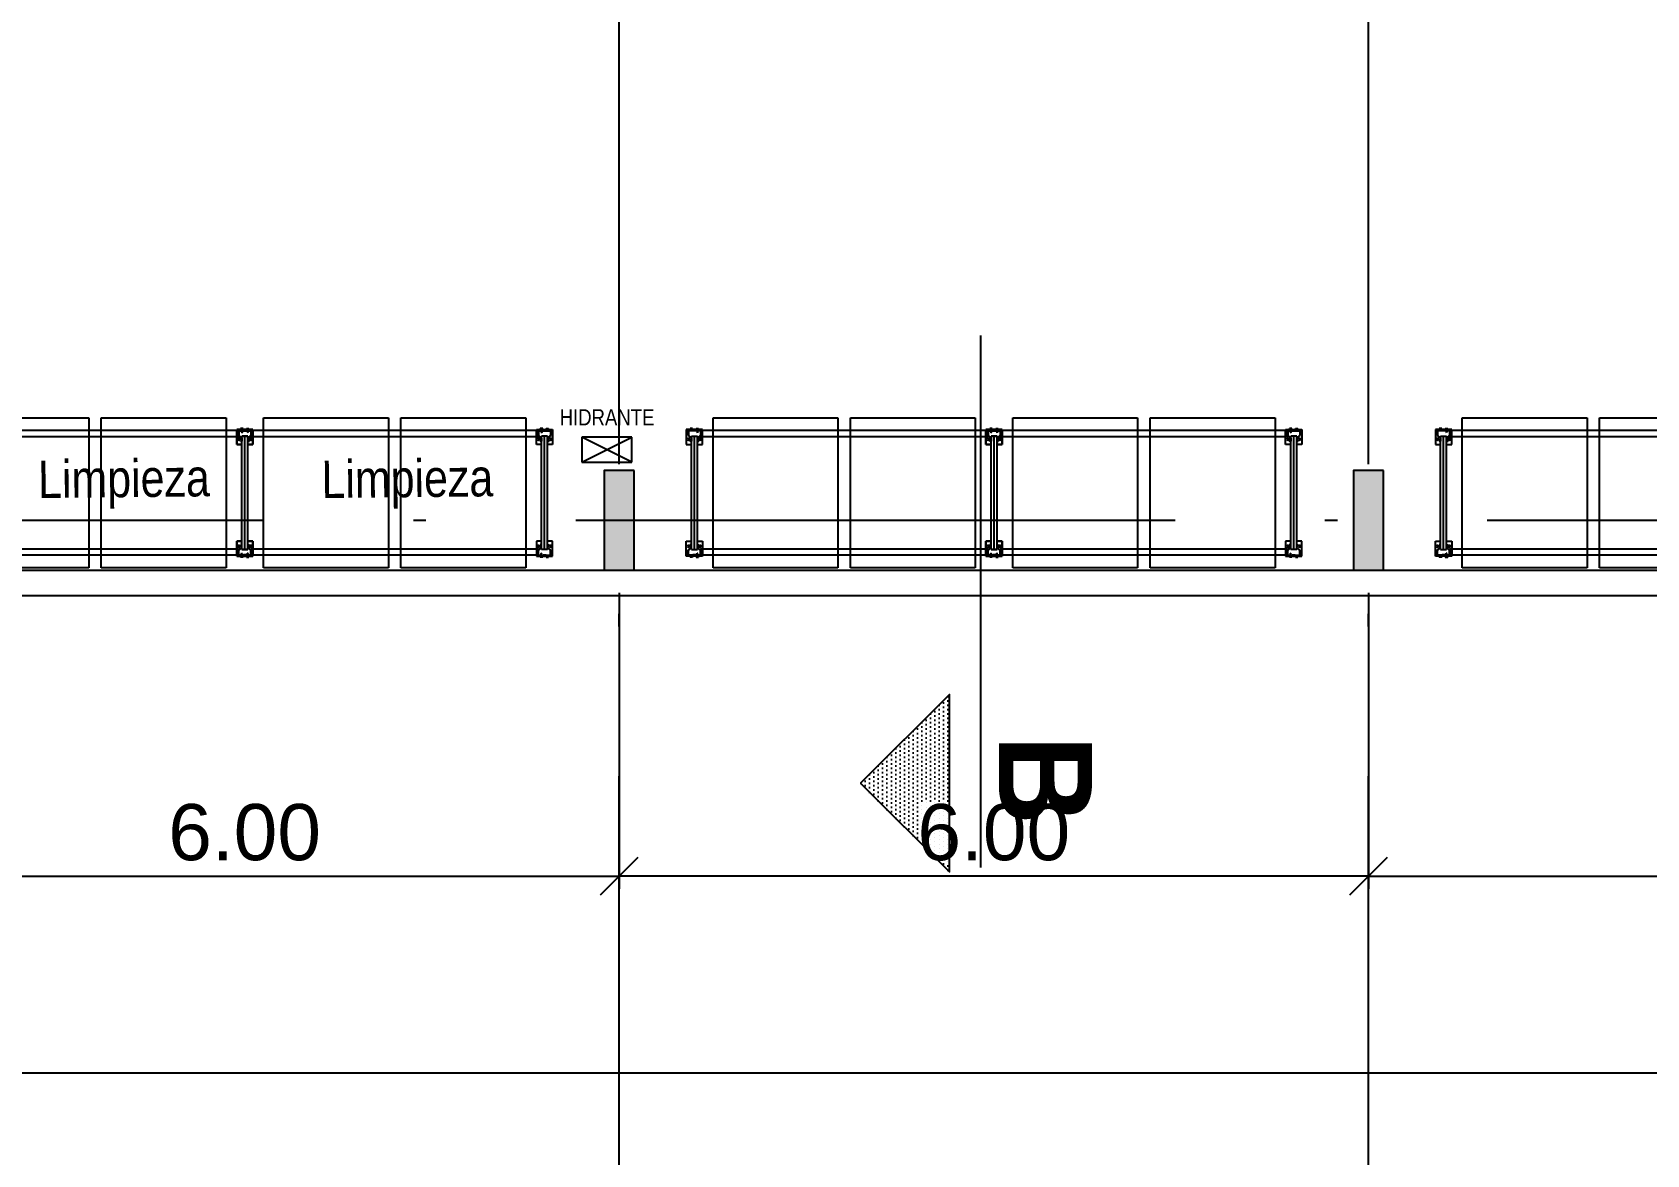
# Model space of a CAD drawing. Header units: metres. Extents: x 0 to 8715937, y -236336 to 216.
# Drawn here: x 135.95 to 148.88, y 43.35 to 52.34 of the extents above; entities that cross this region are included whole.
import ezdxf

# ---------------------------------------------------------------- set-up
doc = ezdxf.new("R2010")
doc.units = ezdxf.units.M
doc.header["$MEASUREMENT"] = 0
doc.header["$PDMODE"] = 3
doc.linetypes.add('ACAD_ISO10W100', pattern=[18, 12, -3, 0, -3])
for name, color, linetype in [('0-BLOCK-ARQUITECTURA', 7, 'Continuous'), ('0-BLOCK-EQUIPAMIENTO', 7, 'Continuous'), ('0-BLOCK-ESTRUCTURA', 7, 'Continuous'), ('1', 7, 'Continuous'), ('AAA BAST', 5, 'Continuous'), ('AAA COTAS', 7, 'Continuous'), ('AAA LARG', 1, 'Continuous'), ('AAA PALLETS', 7, 'Continuous'), ('AUX', 251, 'Continuous'), ('COLUMNAS', 210, 'Continuous'), ('COLUMNAS HATCH', 251, 'Continuous'), ('COTA', 7, 'Continuous'), ('COTAS INTERIORES', 2, 'Continuous'), ('EJES', 251, 'ACAD_ISO10W100'), ('MURO', 4, 'Continuous'), ('Techo', 253, 'Continuous'), ('TEXTO', 7, 'Continuous')]:
    doc.layers.add(name, color=color, linetype=linetype)
doc.styles.add('AR', font='arial.ttf')
doc.dimstyles.new('DIARCO-01', dxfattribs={"dimtxt": 0.45, "dimasz": 0.3, "dimexe": 0.1, "dimexo": 0.18, "dimgap": 0.12, "dimtad": 1, "dimzin": 0, "dimdsep": 46, "dimtxsty": 'AR', "dimblk": 'OBLIQUE', "dimcen": 0.09, "dimclrd": 52, "dimclre": 251, "dimclrt": 256, "dimadec": 0, "dimazin": 0, "dimtfac": 1, "dimtofl": 0, "dimtmove": 1, "dimatfit": 3, "dimldrblk": 'OBLIQUE', "dimfxl": 0.18, "dimtolj": 1, "dimtzin": 0, "dimarcsym": 1})

# ---------------------------------------------------------------- blocks, each defined once
blk = doc.blocks.new('_Oblique')
at = {"layer": '1', "color": 0, "lineweight": -2}
blk.add_line((-0.5, -0.5), (0.5, 0.5), dxfattribs=at)
blk = doc.blocks.new('*D224')
at = {"layer": 'COTAS INTERIORES', "color": 251, "lineweight": -2, "ltscale": 0.1, "transparency": 16777216}
for p, q in [((21.88, 47.649), (21.88, 43.902)), ((103.08, 47.649), (103.08, 43.902))]:
    blk.add_line(p, q, dxfattribs=at)
at = {"layer": 'COTAS INTERIORES', "color": 52, "lineweight": -2, "ltscale": 0.1, "transparency": 16777216}
blk.add_line((103.08, 44.002), (21.88, 44.002), dxfattribs=at)
at = {"layer": 'Defpoints', "color": 0, "ltscale": 0.1, "transparency": 16777216}
for p in [(21.88, 47.829), (103.08, 47.829), (21.88, 44.002)]:
    blk.add_point(p, dxfattribs=at)
at = {"layer": 'COTAS INTERIORES', "color": 52, "lineweight": -2, "ltscale": 0.1, "transparency": 16777216, "xscale": 0.3, "yscale": 0.3, "zscale": 0.3, "rotation": 180}
blk.add_blockref('_Oblique', (21.88, 44.002), dxfattribs=at)
at = {"layer": 'COTAS INTERIORES', "color": 52, "lineweight": -2, "ltscale": 0.1, "transparency": 16777216, "xscale": 0.3, "yscale": 0.3, "zscale": 0.3}
blk.add_blockref('_Oblique', (103.08, 44.002), dxfattribs=at)
at = {"layer": 'COTAS INTERIORES', "ltscale": 0.1, "transparency": 16777216, "insert": (62.48, 44.352), "char_height": 0.45, "attachment_point": 5, "style": 'AR'}
blk.add_mtext('\\A1;81.20', dxfattribs=at)
blk = doc.blocks.new('CCorte')
at = {"layer": 'AUX', "ltscale": 0.21}
h = blk.add_hatch(dxfattribs=at)
h.set_pattern_fill('DOTS', color=256, scale=0.037, style=0)
h.set_pattern_definition([(0, (-1.2, 0), (0.0293687, 0.0587375), [0, -0.0587375])])
h.paths.add_polyline_path([(1.2, 0), (0, 1.2), (-1.2, 0)])
at = {"layer": 'COTA', "ltscale": 0.49}
blk.add_lwpolyline([(0, 1.2), (-1.2, 0), (1.2, 0)], close=True, dxfattribs=at)
blk = doc.blocks.new('COLUMNA 0.24 x 0.80')
at = {"layer": 'COLUMNAS HATCH', "ltscale": 0.1}
blk.add_hatch(color=256, dxfattribs=at).paths.add_polyline_path([(0, 0.8), (0.24, 0.8), (0.24, 0), (0, 0)])
at = {"layer": 'COLUMNAS', "ltscale": 0.1}
blk.add_lwpolyline([(0, 0.8), (0.24, 0.8), (0.24, 0), (0, 0)], close=True, dxfattribs=at)
blk = doc.blocks.new('*D91')
at = {"layer": 'COTAS INTERIORES', "color": 251, "lineweight": -2, "ltscale": 0.1, "transparency": 16777216}
for p, q in [((58.928, 47.85), (58.928, 45.48)), ((64.928, 47.85), (64.928, 45.48))]:
    blk.add_line(p, q, dxfattribs=at)
at = {"layer": 'COTAS INTERIORES', "color": 52, "lineweight": -2, "ltscale": 0.1, "transparency": 16777216}
blk.add_line((58.928, 45.58), (64.928, 45.58), dxfattribs=at)
at = {"layer": 'Defpoints', "color": 0, "ltscale": 0.1, "transparency": 16777216}
for p in [(58.928, 48.03), (64.928, 48.03), (64.928, 45.58)]:
    blk.add_point(p, dxfattribs=at)
at = {"layer": 'COTAS INTERIORES', "color": 52, "lineweight": -2, "ltscale": 0.1, "transparency": 16777216, "xscale": 0.3, "yscale": 0.3, "zscale": 0.3, "rotation": 180}
blk.add_blockref('_Oblique', (58.928, 45.58), dxfattribs=at)
at = {"layer": 'COTAS INTERIORES', "color": 52, "lineweight": -2, "ltscale": 0.1, "transparency": 16777216, "xscale": 0.3, "yscale": 0.3, "zscale": 0.3}
blk.add_blockref('_Oblique', (64.928, 45.58), dxfattribs=at)
at = {"layer": 'COTAS INTERIORES', "ltscale": 0.1, "transparency": 16777216, "insert": (61.928, 45.93), "char_height": 0.45, "attachment_point": 5, "style": 'AR'}
blk.add_mtext('\\A1;6.00', dxfattribs=at)
blk = doc.blocks.new('*D95')
at = {"layer": 'COTAS INTERIORES', "color": 251, "lineweight": -2, "ltscale": 0.1, "transparency": 16777216}
for p, q in [((52.928, 47.85), (52.928, 45.48)), ((58.928, 47.85), (58.928, 45.48))]:
    blk.add_line(p, q, dxfattribs=at)
at = {"layer": 'COTAS INTERIORES', "color": 52, "lineweight": -2, "ltscale": 0.1, "transparency": 16777216}
blk.add_line((58.928, 45.58), (52.928, 45.58), dxfattribs=at)
at = {"layer": 'Defpoints', "color": 0, "ltscale": 0.1, "transparency": 16777216}
for p in [(52.928, 48.03), (58.928, 48.03), (52.928, 45.58)]:
    blk.add_point(p, dxfattribs=at)
at = {"layer": 'COTAS INTERIORES', "color": 52, "lineweight": -2, "ltscale": 0.1, "transparency": 16777216, "xscale": 0.3, "yscale": 0.3, "zscale": 0.3, "rotation": 180}
blk.add_blockref('_Oblique', (52.928, 45.58), dxfattribs=at)
at = {"layer": 'COTAS INTERIORES', "color": 52, "lineweight": -2, "ltscale": 0.1, "transparency": 16777216, "xscale": 0.3, "yscale": 0.3, "zscale": 0.3}
blk.add_blockref('_Oblique', (58.928, 45.58), dxfattribs=at)
at = {"layer": 'COTAS INTERIORES', "ltscale": 0.1, "transparency": 16777216, "insert": (55.928, 45.93), "char_height": 0.45, "attachment_point": 5, "style": 'AR'}
blk.add_mtext('\\A1;6.00', dxfattribs=at)
blk = doc.blocks.new('*D96')
at = {"layer": 'COTAS INTERIORES', "color": 251, "lineweight": -2, "ltscale": 0.1, "transparency": 16777216}
for p, q in [((46.928, 47.85), (46.928, 45.48)), ((52.928, 47.85), (52.928, 45.48))]:
    blk.add_line(p, q, dxfattribs=at)
at = {"layer": 'COTAS INTERIORES', "color": 52, "lineweight": -2, "ltscale": 0.1, "transparency": 16777216}
blk.add_line((46.928, 45.58), (52.928, 45.58), dxfattribs=at)
at = {"layer": 'Defpoints', "color": 0, "ltscale": 0.1, "transparency": 16777216}
for p in [(46.928, 48.03), (52.928, 48.03), (52.928, 45.58)]:
    blk.add_point(p, dxfattribs=at)
at = {"layer": 'COTAS INTERIORES', "color": 52, "lineweight": -2, "ltscale": 0.1, "transparency": 16777216, "xscale": 0.3, "yscale": 0.3, "zscale": 0.3, "rotation": 180}
blk.add_blockref('_Oblique', (46.928, 45.58), dxfattribs=at)
at = {"layer": 'COTAS INTERIORES', "color": 52, "lineweight": -2, "ltscale": 0.1, "transparency": 16777216, "xscale": 0.3, "yscale": 0.3, "zscale": 0.3}
blk.add_blockref('_Oblique', (52.928, 45.58), dxfattribs=at)
at = {"layer": 'COTAS INTERIORES', "ltscale": 0.1, "transparency": 16777216, "insert": (49.928, 45.93), "char_height": 0.45, "attachment_point": 5, "style": 'AR'}
blk.add_mtext('\\A1;6.00', dxfattribs=at)
blk = doc.blocks.new('1A MODULO SIMPLE')
at = {"layer": 'AAA BAST'}
for points in [[(-2.131, 1.015), (-2.131, 1.017), (-2.141, 1.017), (-2.141, 1.04), (-2.117, 1.06), (-2.117, 1.1), (-2.157, 1.1), (-2.157, 1.098), (-2.177, 1.098), (-2.177, 1.1), (-2.217, 1.1), (-2.217, 1.06), (-2.193, 1.04), (-2.193, 1.017), (-2.203, 1.017), (-2.203, 1.015), (-2.191, 1.015), (-2.191, 1.041), (-2.215, 1.061), (-2.215, 1.098), (-2.179, 1.098), (-2.179, 1.096), (-2.155, 1.096), (-2.155, 1.098), (-2.119, 1.098), (-2.119, 1.061), (-2.143, 1.041), (-2.143, 1.015)], [(0.197, 1.015), (0.197, 1.017), (0.207, 1.017), (0.207, 1.04), (0.183, 1.06), (0.183, 1.1), (0.223, 1.1), (0.223, 1.098), (0.243, 1.098), (0.243, 1.1), (0.283, 1.1), (0.283, 1.06), (0.259, 1.04), (0.259, 1.017), (0.269, 1.017), (0.269, 1.015), (0.257, 1.015), (0.257, 1.041), (0.281, 1.061), (0.281, 1.098), (0.245, 1.098), (0.245, 1.096), (0.221, 1.096), (0.221, 1.098), (0.185, 1.098), (0.185, 1.061), (0.209, 1.041), (0.209, 1.015)], [(-2.131, 0.185), (-2.131, 0.183), (-2.141, 0.183), (-2.141, 0.16), (-2.117, 0.14), (-2.117, 0.1), (-2.157, 0.1), (-2.157, 0.102), (-2.177, 0.102), (-2.177, 0.1), (-2.217, 0.1), (-2.217, 0.14), (-2.193, 0.16), (-2.193, 0.183), (-2.203, 0.183), (-2.203, 0.185), (-2.191, 0.185), (-2.191, 0.159), (-2.215, 0.139), (-2.215, 0.102), (-2.179, 0.102), (-2.179, 0.104), (-2.155, 0.104), (-2.155, 0.102), (-2.119, 0.102), (-2.119, 0.139), (-2.143, 0.159), (-2.143, 0.185)], [(0.197, 0.185), (0.197, 0.183), (0.207, 0.183), (0.207, 0.16), (0.183, 0.14), (0.183, 0.1), (0.223, 0.1), (0.223, 0.102), (0.243, 0.102), (0.243, 0.1), (0.283, 0.1), (0.283, 0.14), (0.259, 0.16), (0.259, 0.183), (0.269, 0.183), (0.269, 0.185), (0.257, 0.185), (0.257, 0.159), (0.281, 0.139), (0.281, 0.102), (0.245, 0.102), (0.245, 0.104), (0.221, 0.104), (0.221, 0.102), (0.185, 0.102), (0.185, 0.139), (0.209, 0.159), (0.209, 0.185)]]:
    blk.add_hatch(color=251, dxfattribs=at).paths.add_polyline_path(points)
at = {"layer": 'AAA BAST', "color": 251}
for p, q in [((-2.217, 1.108), (-2.232, 1.108)), ((-2.232, 1.108), (-2.232, 0.988)), ((-2.217, 1.103), (-2.232, 1.103)), ((-2.117, 1.108), (-2.217, 1.108)), ((-2.217, 1.108), (-2.217, 1.103)), ((-2.217, 1.103), (-2.117, 1.103)), ((-2.177, 1.1), (-2.217, 1.1)), ((-2.217, 1.1), (-2.217, 1.06)), ((-2.217, 1.06), (-2.193, 1.04)), ((-2.215, 1.098), (-2.215, 1.061)), ((-2.179, 1.098), (-2.215, 1.098)), ((-2.215, 1.061), (-2.191, 1.041)), ((-2.207, 1.1), (-2.207, 1.103)), ((-2.207, 1.103), (-2.174, 1.103)), ((-2.18, 1.115), (-2.2, 1.115)), ((-2.2, 1.108), (-2.2, 1.115)), ((-2.193, 1.036), (-2.198, 1.036)), ((-2.198, 1.021), (-2.198, 1.036)), ((-2.193, 1.04), (-2.193, 1.017)), ((-2.191, 1.053), (-2.167, 1.053)), ((-2.191, 0.147), (-2.191, 1.053)), ((-2.191, 1.041), (-2.191, 1.015)), ((-2.19, 1.108), (-2.19, 1.115)), ((-2.18, 1.108), (-2.18, 1.115)), ((-2.179, 1.098), (-2.179, 1.096)), ((-2.155, 1.096), (-2.179, 1.096)), ((-2.177, 1.1), (-2.177, 1.098)), ((-2.177, 1.1), (-2.174, 1.1)), ((-2.157, 1.098), (-2.177, 1.098)), ((-2.174, 1.1), (-2.174, 1.103)), ((-2.167, 1.053), (-2.143, 1.053)), ((-2.167, 0.147), (-2.167, 1.053)), ((-2.16, 1.1), (-2.16, 1.103)), ((-2.157, 1.1), (-2.16, 1.1)), ((-2.117, 1.1), (-2.157, 1.1)), ((-2.157, 1.1), (-2.157, 1.098)), ((-2.119, 1.098), (-2.155, 1.098)), ((-2.155, 1.098), (-2.155, 1.096)), ((-2.153, 1.115), (-2.133, 1.115)), ((-2.153, 1.108), (-2.153, 1.115)), ((-2.143, 1.108), (-2.143, 1.115)), ((-2.119, 1.061), (-2.143, 1.041)), ((-2.143, 0.147), (-2.143, 1.053)), ((-2.143, 1.041), (-2.143, 1.015)), ((-2.117, 1.06), (-2.141, 1.04)), ((-2.141, 1.04), (-2.141, 1.017)), ((-2.136, 1.036), (-2.141, 1.036)), ((-2.141, 1.021), (-2.141, 1.036)), ((-2.136, 1.021), (-2.136, 1.036)), ((-2.133, 1.108), (-2.133, 1.115)), ((-2.127, 1.1), (-2.127, 1.103)), ((-2.119, 1.098), (-2.119, 1.061)), ((-2.117, 1.103), (-2.117, 1.108)), ((-2.102, 1.108), (-2.117, 1.108)), ((-2.117, 1.103), (-2.102, 1.103)), ((-2.117, 1.1), (-2.117, 1.06)), ((-2.102, 0.988), (-2.102, 1.108)), ((0.168, 0.988), (0.168, 1.108)), ((0.168, 1.108), (0.183, 1.108)), ((0.183, 1.103), (0.168, 1.103)), ((0.183, 1.103), (0.183, 1.108)), ((0.183, 1.108), (0.283, 1.108)), ((0.283, 1.103), (0.183, 1.103)), ((0.183, 1.1), (0.223, 1.1)), ((0.183, 1.1), (0.183, 1.06)), ((0.183, 1.06), (0.207, 1.04)), ((0.185, 1.098), (0.185, 1.061)), ((0.185, 1.098), (0.221, 1.098)), ((0.185, 1.061), (0.209, 1.041)), ((0.193, 1.1), (0.193, 1.103)), ((0.22, 1.115), (0.2, 1.115)), ((0.2, 1.108), (0.2, 1.115)), ((0.202, 1.036), (0.207, 1.036)), ((0.202, 1.021), (0.202, 1.036)), ((0.207, 1.04), (0.207, 1.017)), ((0.207, 1.021), (0.207, 1.036)), ((0.233, 1.053), (0.209, 1.053)), ((0.209, 0.147), (0.209, 1.053)), ((0.209, 1.041), (0.209, 1.015)), ((0.21, 1.108), (0.21, 1.115)), ((0.22, 1.108), (0.22, 1.115)), ((0.221, 1.098), (0.221, 1.096)), ((0.221, 1.096), (0.245, 1.096)), ((0.223, 1.1), (0.223, 1.098)), ((0.223, 1.1), (0.226, 1.1)), ((0.223, 1.098), (0.243, 1.098)), ((0.226, 1.1), (0.226, 1.103)), ((0.257, 1.053), (0.233, 1.053)), ((0.233, 0.147), (0.233, 1.053)), ((0.24, 1.1), (0.24, 1.103)), ((0.273, 1.103), (0.24, 1.103)), ((0.243, 1.1), (0.24, 1.1)), ((0.243, 1.1), (0.283, 1.1)), ((0.243, 1.1), (0.243, 1.098)), ((0.245, 1.098), (0.281, 1.098)), ((0.245, 1.098), (0.245, 1.096)), ((0.247, 1.115), (0.267, 1.115)), ((0.247, 1.108), (0.247, 1.115)), ((0.257, 1.108), (0.257, 1.115)), ((0.281, 1.061), (0.257, 1.041)), ((0.257, 0.147), (0.257, 1.053)), ((0.257, 1.041), (0.257, 1.015)), ((0.283, 1.06), (0.259, 1.04)), ((0.259, 1.04), (0.259, 1.017)), ((0.259, 1.036), (0.264, 1.036)), ((0.264, 1.021), (0.264, 1.036)), ((0.267, 1.108), (0.267, 1.115)), ((0.273, 1.1), (0.273, 1.103)), ((0.281, 1.098), (0.281, 1.061)), ((0.283, 1.108), (0.283, 1.103)), ((0.283, 1.108), (0.298, 1.108)), ((0.283, 1.103), (0.298, 1.103)), ((0.283, 1.1), (0.283, 1.06)), ((0.298, 1.108), (0.298, 0.988)), ((-2.232, 0.988), (-2.191, 0.988)), ((-2.193, 1.017), (-2.203, 1.017)), ((-2.203, 1.017), (-2.203, 1.015)), ((-2.191, 1.015), (-2.203, 1.015)), ((-2.193, 1.029), (-2.198, 1.029)), ((-2.193, 1.021), (-2.198, 1.021)), ((-2.143, 1.015), (-2.131, 1.015)), ((-2.143, 0.988), (-2.102, 0.988)), ((-2.136, 1.029), (-2.141, 1.029)), ((-2.136, 1.021), (-2.141, 1.021)), ((-2.141, 1.017), (-2.131, 1.017)), ((-2.136, 1.033), (-2.131, 1.033)), ((-2.136, 1.024), (-2.131, 1.024)), ((-2.131, 1.024), (-2.131, 1.033)), ((-2.131, 1.015), (-2.131, 1.017)), ((0.209, 0.988), (0.168, 0.988)), ((0.202, 1.033), (0.197, 1.033)), ((0.197, 1.024), (0.197, 1.033)), ((0.202, 1.024), (0.197, 1.024)), ((0.207, 1.017), (0.197, 1.017)), ((0.197, 1.015), (0.197, 1.017)), ((0.209, 1.015), (0.197, 1.015)), ((0.202, 1.029), (0.207, 1.029)), ((0.202, 1.021), (0.207, 1.021)), ((0.257, 1.015), (0.269, 1.015)), ((0.298, 0.988), (0.257, 0.988)), ((0.259, 1.029), (0.264, 1.029)), ((0.259, 1.021), (0.264, 1.021)), ((0.259, 1.017), (0.269, 1.017)), ((0.269, 1.017), (0.269, 1.015)), ((-2.232, 0.092), (-2.232, 0.212)), ((-2.232, 0.212), (-2.191, 0.212)), ((-2.217, 0.14), (-2.193, 0.16)), ((-2.217, 0.1), (-2.217, 0.14)), ((-2.215, 0.139), (-2.191, 0.159)), ((-2.215, 0.102), (-2.215, 0.139)), ((-2.191, 0.185), (-2.203, 0.185)), ((-2.203, 0.183), (-2.203, 0.185)), ((-2.193, 0.183), (-2.203, 0.183)), ((-2.193, 0.18), (-2.198, 0.18)), ((-2.198, 0.165), (-2.198, 0.18)), ((-2.193, 0.173), (-2.198, 0.173)), ((-2.193, 0.165), (-2.198, 0.165)), ((-2.193, 0.16), (-2.193, 0.183)), ((-2.191, 0.159), (-2.191, 0.185)), ((-2.191, 0.147), (-2.167, 0.147)), ((-2.167, 0.147), (-2.143, 0.147)), ((-2.143, 0.212), (-2.102, 0.212)), ((-2.143, 0.159), (-2.143, 0.185)), ((-2.143, 0.185), (-2.131, 0.185)), ((-2.119, 0.139), (-2.143, 0.159)), ((-2.141, 0.16), (-2.141, 0.183)), ((-2.141, 0.183), (-2.131, 0.183)), ((-2.136, 0.18), (-2.141, 0.18)), ((-2.141, 0.165), (-2.141, 0.18)), ((-2.136, 0.173), (-2.141, 0.173)), ((-2.136, 0.165), (-2.141, 0.165)), ((-2.117, 0.14), (-2.141, 0.16)), ((-2.136, 0.165), (-2.136, 0.18)), ((-2.136, 0.177), (-2.131, 0.177)), ((-2.136, 0.168), (-2.131, 0.168)), ((-2.131, 0.185), (-2.131, 0.183)), ((-2.131, 0.168), (-2.131, 0.177)), ((-2.119, 0.102), (-2.119, 0.139)), ((-2.117, 0.1), (-2.117, 0.14)), ((-2.102, 0.212), (-2.102, 0.092)), ((0.209, 0.212), (0.168, 0.212)), ((0.168, 0.212), (0.168, 0.092)), ((0.183, 0.14), (0.207, 0.16)), ((0.183, 0.1), (0.183, 0.14)), ((0.185, 0.139), (0.209, 0.159)), ((0.185, 0.102), (0.185, 0.139)), ((0.209, 0.185), (0.197, 0.185)), ((0.197, 0.185), (0.197, 0.183)), ((0.207, 0.183), (0.197, 0.183)), ((0.202, 0.177), (0.197, 0.177)), ((0.197, 0.168), (0.197, 0.177)), ((0.202, 0.168), (0.197, 0.168)), ((0.202, 0.18), (0.207, 0.18)), ((0.202, 0.165), (0.202, 0.18)), ((0.202, 0.173), (0.207, 0.173)), ((0.202, 0.165), (0.207, 0.165)), ((0.207, 0.16), (0.207, 0.183)), ((0.207, 0.165), (0.207, 0.18)), ((0.209, 0.159), (0.209, 0.185)), ((0.233, 0.147), (0.209, 0.147)), ((0.257, 0.147), (0.233, 0.147)), ((0.298, 0.212), (0.257, 0.212)), ((0.257, 0.159), (0.257, 0.185)), ((0.257, 0.185), (0.269, 0.185)), ((0.281, 0.139), (0.257, 0.159)), ((0.259, 0.16), (0.259, 0.183)), ((0.259, 0.183), (0.269, 0.183)), ((0.259, 0.18), (0.264, 0.18)), ((0.259, 0.173), (0.264, 0.173)), ((0.259, 0.165), (0.264, 0.165)), ((0.283, 0.14), (0.259, 0.16)), ((0.264, 0.165), (0.264, 0.18)), ((0.269, 0.183), (0.269, 0.185)), ((0.281, 0.102), (0.281, 0.139)), ((0.283, 0.1), (0.283, 0.14)), ((0.298, 0.092), (0.298, 0.212)), ((-2.217, 0.097), (-2.232, 0.097)), ((-2.217, 0.092), (-2.232, 0.092)), ((-2.177, 0.1), (-2.217, 0.1)), ((-2.217, 0.097), (-2.117, 0.097)), ((-2.217, 0.092), (-2.217, 0.097)), ((-2.117, 0.092), (-2.217, 0.092)), ((-2.179, 0.102), (-2.215, 0.102)), ((-2.207, 0.1), (-2.207, 0.097)), ((-2.207, 0.097), (-2.174, 0.097)), ((-2.2, 0.092), (-2.2, 0.085)), ((-2.18, 0.085), (-2.2, 0.085)), ((-2.19, 0.092), (-2.19, 0.085)), ((-2.18, 0.092), (-2.18, 0.085)), ((-2.179, 0.102), (-2.179, 0.104)), ((-2.155, 0.104), (-2.179, 0.104)), ((-2.157, 0.102), (-2.177, 0.102)), ((-2.177, 0.1), (-2.177, 0.102)), ((-2.177, 0.1), (-2.174, 0.1)), ((-2.174, 0.1), (-2.174, 0.097)), ((-2.16, 0.1), (-2.16, 0.097)), ((-2.157, 0.1), (-2.16, 0.1)), ((-2.157, 0.1), (-2.157, 0.102)), ((-2.117, 0.1), (-2.157, 0.1)), ((-2.155, 0.102), (-2.155, 0.104)), ((-2.119, 0.102), (-2.155, 0.102)), ((-2.153, 0.092), (-2.153, 0.085)), ((-2.153, 0.085), (-2.133, 0.085)), ((-2.143, 0.092), (-2.143, 0.085)), ((-2.133, 0.092), (-2.133, 0.085)), ((-2.127, 0.1), (-2.127, 0.097)), ((-2.117, 0.097), (-2.117, 0.092)), ((-2.117, 0.097), (-2.102, 0.097)), ((-2.102, 0.092), (-2.117, 0.092)), ((0.183, 0.097), (0.168, 0.097)), ((0.168, 0.092), (0.183, 0.092)), ((0.183, 0.1), (0.223, 0.1)), ((0.283, 0.097), (0.183, 0.097)), ((0.183, 0.097), (0.183, 0.092)), ((0.183, 0.092), (0.283, 0.092)), ((0.185, 0.102), (0.221, 0.102)), ((0.193, 0.1), (0.193, 0.097)), ((0.2, 0.092), (0.2, 0.085)), ((0.22, 0.085), (0.2, 0.085)), ((0.21, 0.092), (0.21, 0.085)), ((0.22, 0.092), (0.22, 0.085)), ((0.221, 0.102), (0.221, 0.104)), ((0.221, 0.104), (0.245, 0.104)), ((0.223, 0.102), (0.243, 0.102)), ((0.223, 0.1), (0.223, 0.102)), ((0.223, 0.1), (0.226, 0.1)), ((0.226, 0.1), (0.226, 0.097)), ((0.24, 0.1), (0.24, 0.097)), ((0.243, 0.1), (0.24, 0.1)), ((0.273, 0.097), (0.24, 0.097)), ((0.243, 0.1), (0.243, 0.102)), ((0.243, 0.1), (0.283, 0.1)), ((0.245, 0.102), (0.245, 0.104)), ((0.245, 0.102), (0.281, 0.102)), ((0.247, 0.092), (0.247, 0.085)), ((0.247, 0.085), (0.267, 0.085)), ((0.257, 0.092), (0.257, 0.085)), ((0.267, 0.092), (0.267, 0.085)), ((0.273, 0.1), (0.273, 0.097)), ((0.283, 0.092), (0.283, 0.097)), ((0.283, 0.097), (0.298, 0.097)), ((0.283, 0.092), (0.298, 0.092))]:
    blk.add_line(p, q, dxfattribs=at)
for centre in [(-2.214, 1.029), (-2.119, 1.029), (0.186, 1.029), (0.281, 1.029), (-2.214, 0.172), (-2.119, 0.172), (0.186, 0.172), (0.281, 0.172)]:
    blk.add_circle(centre, 0.0075, dxfattribs=at)
at = {"layer": 'AAA LARG', "color": 251}
for p, q in [((-2.141, 1.105), (-2.145, 1.083)), ((-2.142, 1.082), (-2.145, 1.083)), ((-2.138, 1.102), (-2.142, 1.082)), ((-2.141, 1.105), (-2.112, 1.105)), ((-2.115, 1.102), (-2.138, 1.102)), ((-2.115, 1.045), (-2.115, 1.102)), ((-2.112, 1.045), (-2.115, 1.045)), ((-2.112, 1.105), (-2.112, 1.045)), ((-2.112, 1.1), (0.178, 1.1)), ((-2.112, 1.05), (0.178, 1.05)), ((0.207, 1.105), (0.178, 1.105)), ((0.178, 1.105), (0.178, 1.045)), ((0.178, 1.045), (0.182, 1.045)), ((0.182, 1.045), (0.182, 1.102)), ((0.182, 1.102), (0.205, 1.102)), ((0.205, 1.102), (0.209, 1.082)), ((0.207, 1.105), (0.212, 1.083)), ((0.209, 1.082), (0.212, 1.083)), ((-2.112, 0.155), (-2.115, 0.155)), ((-2.115, 0.155), (-2.115, 0.098)), ((-2.112, 0.095), (-2.112, 0.155)), ((-2.112, 0.15), (0.178, 0.15)), ((0.178, 0.095), (0.178, 0.155)), ((0.178, 0.155), (0.182, 0.155)), ((0.182, 0.155), (0.182, 0.098)), ((-2.142, 0.118), (-2.145, 0.117)), ((-2.141, 0.095), (-2.145, 0.117)), ((-2.138, 0.098), (-2.142, 0.118)), ((-2.141, 0.095), (-2.112, 0.095)), ((-2.115, 0.098), (-2.138, 0.098)), ((-2.112, 0.1), (0.178, 0.1)), ((0.207, 0.095), (0.178, 0.095)), ((0.182, 0.098), (0.205, 0.098)), ((0.205, 0.098), (0.209, 0.118)), ((0.207, 0.095), (0.212, 0.117)), ((0.209, 0.118), (0.212, 0.117))]:
    blk.add_line(p, q, dxfattribs=at)
at = {"layer": 'AAA PALLETS', "color": 251, "ltscale": 0.21}
for p, q in [((-1.017, 1.2), (-2.017, 1.2)), ((-2.017, 1.2), (-2.017, 0)), ((-1.017, 0), (-1.017, 1.2)), ((0.083, 1.2), (-0.917, 1.2)), ((-0.917, 1.2), (-0.917, 0)), ((0.083, 0), (0.083, 1.2)), ((-2.017, 0), (-1.017, 0)), ((-0.917, 0), (0.083, 0))]:
    blk.add_line(p, q, dxfattribs=at)
blk = doc.blocks.new('DPM-EQUIPAMIENTO')
at = {"layer": 'AAA COTAS', "ltscale": 0.21, "xscale": -1}
for p in [(47.763, 48.05), (50.163, 48.05), (53.763, 48.05), (56.163, 48.05), (59.763, 48.05)]:
    blk.add_blockref('1A MODULO SIMPLE', p, dxfattribs=at)
blk = doc.blocks.new('DPM-ARQUITECTURA')
at = {"layer": 'MURO', "ltscale": 0.1}
for p, q in [((80.605, 48.029), (22.08, 48.029)), ((21.88, 47.829), (80.605, 47.829))]:
    blk.add_line(p, q, dxfattribs=at)
at = {"layer": 'Techo'}
blk.add_line((55.823, 45.649), (55.823, 49.91), dxfattribs=at)
at = {"layer": 'Techo', "xscale": 0.5925000000000016, "yscale": 0.5925000000000016, "zscale": 0.5925000000000016, "rotation": 90}
blk.add_blockref('CCorte', (55.572, 46.325), dxfattribs=at)
at = {"layer": 'TEXTO', "insert": (56.715, 46.712), "char_height": 0.74655, "width": 0.73137, "attachment_point": 1, "rotation": 270, "style": 'AR'}
blk.add_mtext('{\\fCentury Gothic|b1|i0|c0|p34;B}', dxfattribs=at)
at = {"layer": 'COTAS INTERIORES', "ltscale": 0.1}
dim = blk.add_linear_dim(base=(21.88, 44.002), p1=(103.08, 47.829), p2=(21.88, 47.829), dimstyle='DIARCO-01', dxfattribs=at)
dim.commit()
dim.dimension.update_dxf_attribs({"geometry": '*D224', "text_midpoint": (62.48, 44.352)})
blk = doc.blocks.new('DPM-ESTRUCTURA')
at = {"layer": 'EJES', "ltscale": 0.4}
for p, q in [((52.928, 41.58), (52.928, 112.33)), ((58.928, 41.58), (58.928, 112.33)), ((108.48, 48.43), (16.48, 48.43))]:
    blk.add_line(p, q, dxfattribs=at)
at = {"layer": 'COLUMNAS', "xscale": -1}
for p in [(53.048, 48.03), (59.048, 48.03)]:
    blk.add_blockref('COLUMNA 0.24 x 0.80', p, dxfattribs=at)
at = {"layer": 'COTAS INTERIORES', "ltscale": 0.1}
for base, p1, p2, picture, middle in [((52.928, 45.58), (46.928, 48.03), (52.928, 48.03), '*D96', (49.928, 45.93)), ((64.928, 45.58), (58.928, 48.03), (64.928, 48.03), '*D91', (61.928, 45.93))]:
    dim = blk.add_linear_dim(base=base, p1=p1, p2=p2, angle=180, dimstyle='DIARCO-01', dxfattribs=at)
    dim.commit()
    dim.dimension.update_dxf_attribs({"geometry": picture, "text_midpoint": middle})
dim = blk.add_linear_dim(base=(52.928, 45.58), p1=(58.928, 48.03), p2=(52.928, 48.03), dimstyle='DIARCO-01', dxfattribs=at)
dim.commit()
dim.dimension.update_dxf_attribs({"geometry": '*D95', "text_midpoint": (55.928, 45.93)})

msp = doc.modelspace()

# ---------------------------------------------------------------- linework, layer by layer
at = {"layer": '0-BLOCK-ARQUITECTURA', "ltscale": 0.1}
for p, q in [((140.748, 49.097), (140.348, 49.097)), ((140.348, 49.097), (140.348, 48.897)), ((140.348, 48.897), (140.748, 49.097)), ((140.748, 48.897), (140.348, 49.097)), ((140.748, 48.897), (140.748, 49.097)), ((140.348, 48.897), (140.748, 48.897))]:
    msp.add_line(p, q, dxfattribs=at)

# ---------------------------------------------------------------- block references
at = {"layer": '0-BLOCK-ARQUITECTURA'}
msp.add_blockref('DPM-ARQUITECTURA', (87.72, 0), dxfattribs=at)
at = {"layer": '0-BLOCK-EQUIPAMIENTO'}
msp.add_blockref('DPM-EQUIPAMIENTO', (87.72, 0), dxfattribs=at)
at = {"layer": '0-BLOCK-ESTRUCTURA', "ltscale": 0.1}
msp.add_blockref('DPM-ESTRUCTURA', (87.72, 0), dxfattribs=at)

# ---------------------------------------------------------------- texts
at = {"layer": '0-BLOCK-ARQUITECTURA', "ltscale": 0.1, "insert": (140.171, 49.32), "char_height": 0.12965, "attachment_point": 1, "style": 'AR'}
msp.add_mtext_dynamic_manual_height_columns('{\\fArial Narrow|b0|i0|c0|p34;HIDRANTE}', width=4.08123, gutter_width=12.5, heights=[0], dxfattribs=at)
at = {"layer": 'TEXTO', "ltscale": 0.1, "char_height": 0.30003, "attachment_point": 1, "rotation": 0.6301, "style": 'AR'}
for insert in [(135.992, 48.908), (138.262, 48.908)]:
    msp.add_mtext_dynamic_manual_height_columns('{\\fArial Narrow|b0|i0|c0|p34;Limpieza}', width=4.08123, gutter_width=12.5, heights=[0], dxfattribs=dict(at, insert=insert))

doc.saveas('drawing.dxf')
